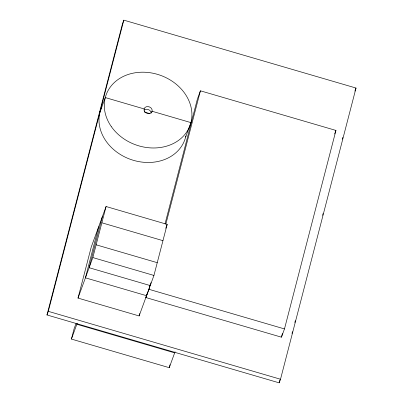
<?xml version="1.0" encoding="UTF-8"?>
<svg xmlns="http://www.w3.org/2000/svg" width="403" height="403" viewBox="0 0 403 403"><rect width="100%" height="100%" fill="white"/><g stroke="black" fill="none" stroke-linecap="round" stroke-linejoin="round"><path stroke-width="0.6" d="M46.98 314.96L122.492 23.762L123.812 20.15L356.02 88.04L280.508 379.238L279.188 382.85L46.98 314.96L48.3 311.343L123.812 20.15M78.011 298.084L91.254 247.024L106.08 206.517L167.18 224.38L153.941 275.445L139.116 315.952L78.011 298.084L92.836 257.577L106.08 206.517M98.664 226.773L85.426 277.833L146.526 295.696L146.999 293.873M102.372 216.643L89.128 267.708L150.233 285.571L151.019 282.533M175.063 351.779L169.245 367.682L71.412 339.079L74.066 328.843L75.96 323.664M139.116 315.952L139.745 313.519M165.029 223.887L197.394 99.067L200.417 90.811L335.946 130.436L284.478 328.929L281.455 337.185L145.926 297.56L146.712 294.512M145.926 297.56L148.944 289.304L150.208 284.432M165.84 224.154L200.417 90.811M169.245 367.682L170.026 364.675M281.455 337.185L282.402 333.528M279.188 382.85L279.979 379.802M291.984 333.508L292.457 331.679M294.825 322.541L295.303 320.712M322.632 215.323L323.105 213.494M342.379 139.171L342.852 137.342M99.979 112.064L105.284 97.566L144.128 108.926M151.498 112.88L152.092 111.253L190.936 122.613L185.632 137.106M71.412 339.079L77.23 323.171M165.739 228.32L167.18 224.38M334.651 133.977L335.946 130.436M354.887 91.138L356.02 88.04M144.274 111.974L149.961 113.636M101.853 222.799L162.958 240.667M96.146 244.812L157.251 262.68M92.836 257.577L153.941 275.445M148.944 289.304L284.478 328.929M48.3 311.343L280.508 379.238M76.832 324.264L174.665 352.867M185.909 135.937A44.668 36.9 20.1 0 1 131.086 159.578A44.668 36.9 20.1 0 1 101.803 106.946M144.098 110.13A4.151 3.431 20.1 0 1 148.49 109.656A4.151 3.431 20.1 0 1 151.185 113.067M111.268 126.527A44.668 36.9 20.1 0 0 187.078 131.443A44.668 36.9 20.1 0 0 145.987 72.298A44.668 36.9 20.1 0 0 111.268 126.527M144.682 111.616A4.151 3.431 20.1 0 0 151.735 112.074A4.151 3.431 20.1 0 0 147.911 106.573A4.151 3.431 20.1 0 0 144.682 111.616"/></g></svg>
